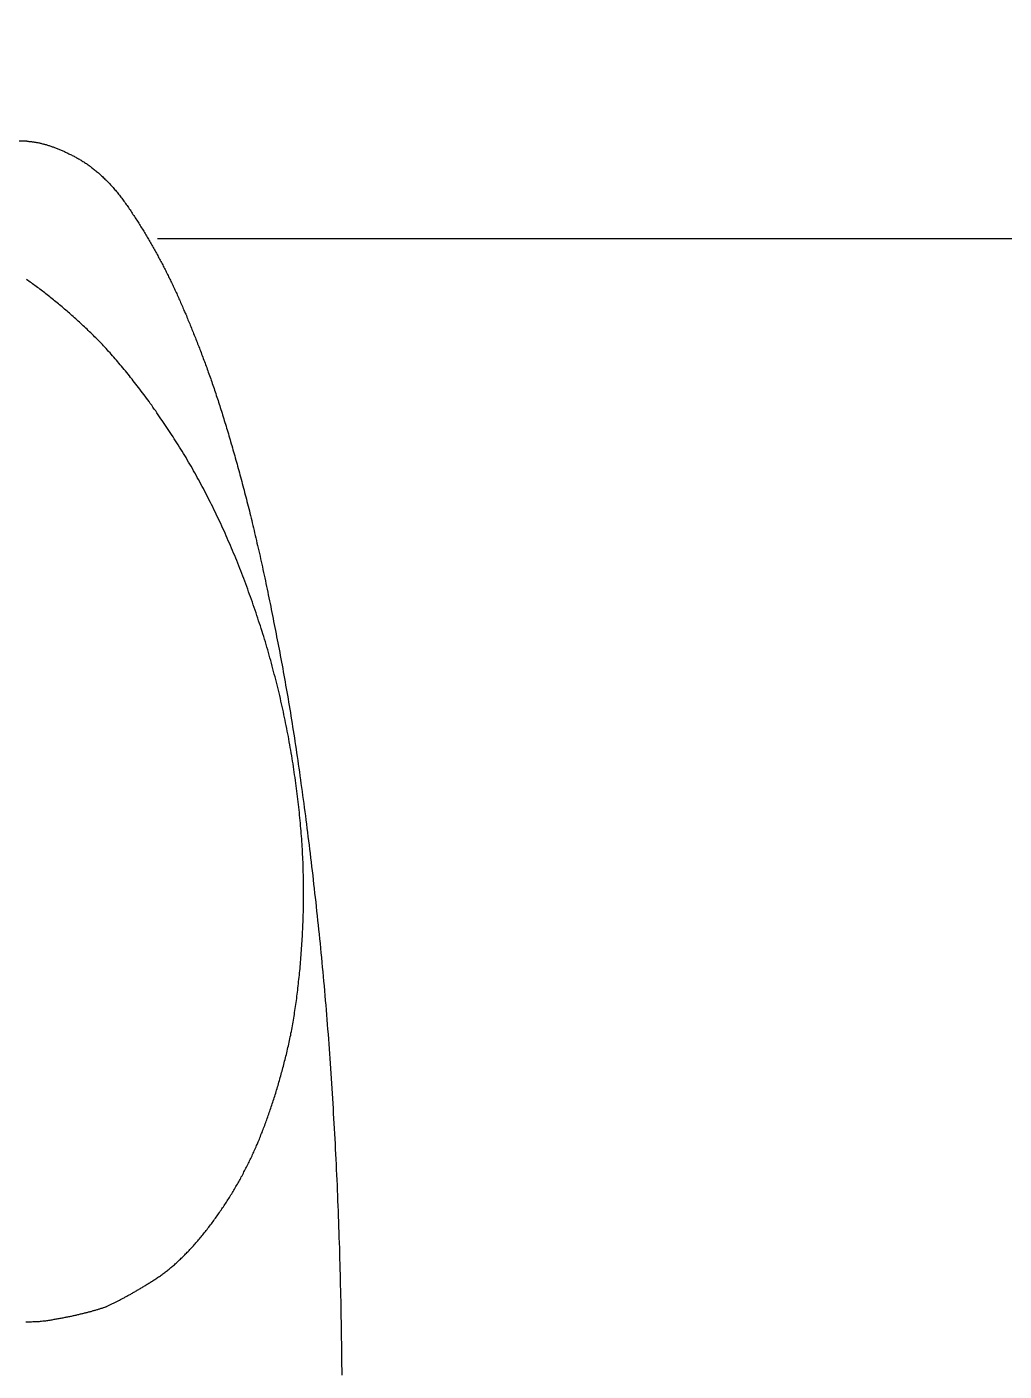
# Model space of a CAD drawing. Extents: x -120222 to -41942, y -19134 to 30932.
# Drawn here: x -78464.95 to -78454.91, y 10662.59 to 10676.39 of the extents above; entities that cross this region are included whole.
import ezdxf

# ---------------------------------------------------------------- set-up
doc = ezdxf.new("R2010")
doc.units = 0
doc.header["$LTSCALE"] = 150
doc.header["$MEASUREMENT"] = 0
doc.layers.get('0').update_dxf_attribs({"linetype": 'CONTINUOUS'})
doc.layers.add('____-568', color=7, linetype='CONTINUOUS')
doc.styles.get("Standard").update_dxf_attribs({"font": 'txt', "bigfont": 'BIGFONT.SHX'})

# ---------------------------------------------------------------- blocks, each defined once
blk = doc.blocks.new('____-179')
at = {"color": 1, "linetype": 'Continuous'}
blk.add_circle((-84873.558, 6111.519), 40, dxfattribs=at)
at = {"color": 0, "flags": 1}
for tag in ['FMK_ELEC60HZ_LPG_NOTICE', 'FMK_ELEC50HZ_GAS_NOTICE', 'FMK_FACILITY_SYMBOL']:
    blk.add_attdef(tag, (-84933.558, 6051.519), '', height=0.18, dxfattribs=at)
blk = doc.blocks.new('____-182')
at = {"color": 1, "linetype": 'Continuous'}
for p, q in [((-84900.053, 6126.519), (-84907.298, 6126.519)), ((-84898.71, 6125.519), (-84882.796, 6125.519))]:
    blk.add_line(p, q, dxfattribs=at)
at = {"color": 1, "linetype": 'Continuous', "flags": 128}
for points in [[(-84900.053, 6126.519), (-84900.047, 6126.518), (-84900.04, 6126.518), (-84900.033, 6126.517), (-84900.026, 6126.517), (-84900.019, 6126.516), (-84900.012, 6126.515), (-84900.005, 6126.514), (-84899.998, 6126.513), (-84899.99, 6126.512), (-84899.983, 6126.511), (-84899.976, 6126.51), (-84899.969, 6126.509), (-84899.962, 6126.508), (-84899.954, 6126.506), (-84899.947, 6126.505), (-84899.94, 6126.504), (-84899.932, 6126.502), (-84899.925, 6126.5), (-84899.917, 6126.499), (-84899.91, 6126.497), (-84899.902, 6126.495), (-84899.894, 6126.493), (-84899.887, 6126.491), (-84899.879, 6126.489), (-84899.871, 6126.487), (-84899.864, 6126.485), (-84899.856, 6126.483), (-84899.848, 6126.48), (-84899.84, 6126.478), (-84899.832, 6126.475), (-84899.824, 6126.473), (-84899.816, 6126.47), (-84899.808, 6126.467), (-84899.8, 6126.465), (-84899.792, 6126.462), (-84899.784, 6126.459), (-84899.776, 6126.456), (-84899.768, 6126.453), (-84899.759, 6126.45), (-84899.751, 6126.447), (-84899.743, 6126.443), (-84899.734, 6126.44), (-84899.726, 6126.437), (-84899.718, 6126.433), (-84899.709, 6126.429), (-84899.701, 6126.426), (-84899.692, 6126.422), (-84899.684, 6126.418), (-84899.675, 6126.415), (-84899.666, 6126.411), (-84899.658, 6126.407), (-84899.649, 6126.403), (-84899.64, 6126.399), (-84899.631, 6126.394), (-84899.623, 6126.39), (-84899.614, 6126.386), (-84899.605, 6126.381), (-84899.596, 6126.377), (-84899.587, 6126.372), (-84899.578, 6126.368), (-84899.569, 6126.363), (-84899.56, 6126.358), (-84899.551, 6126.353), (-84899.542, 6126.349), (-84899.532, 6126.344), (-84899.523, 6126.338), (-84899.514, 6126.333), (-84899.505, 6126.328), (-84899.496, 6126.323), (-84899.487, 6126.317), (-84899.478, 6126.311), (-84899.469, 6126.306), (-84899.46, 6126.3), (-84899.451, 6126.294), (-84899.442, 6126.288), (-84899.433, 6126.282), (-84899.424, 6126.276), (-84899.415, 6126.269), (-84899.406, 6126.263), (-84899.398, 6126.257), (-84899.389, 6126.25), (-84899.38, 6126.243), (-84899.371, 6126.236), (-84899.363, 6126.229), (-84899.354, 6126.222), (-84899.345, 6126.215), (-84899.337, 6126.208), (-84899.328, 6126.201), (-84899.319, 6126.193), (-84899.311, 6126.186), (-84899.302, 6126.178), (-84899.294, 6126.17), (-84899.285, 6126.163), (-84899.277, 6126.155), (-84899.268, 6126.147), (-84899.26, 6126.139), (-84899.251, 6126.13), (-84899.243, 6126.122), (-84899.234, 6126.114), (-84899.226, 6126.105), (-84899.218, 6126.096), (-84899.209, 6126.088), (-84899.201, 6126.079), (-84899.193, 6126.07), (-84899.185, 6126.061), (-84899.176, 6126.052), (-84899.168, 6126.042), (-84899.16, 6126.033), (-84899.152, 6126.023), (-84899.144, 6126.014), (-84899.136, 6126.004), (-84899.127, 6125.995), (-84899.119, 6125.985), (-84899.111, 6125.975), (-84899.103, 6125.965), (-84899.095, 6125.954), (-84899.087, 6125.944), (-84899.079, 6125.934), (-84899.071, 6125.923), (-84899.064, 6125.913), (-84899.056, 6125.902), (-84899.048, 6125.891), (-84899.04, 6125.88), (-84899.032, 6125.869), (-84899.024, 6125.858), (-84899.017, 6125.847), (-84899.009, 6125.836), (-84899.001, 6125.824), (-84898.993, 6125.813), (-84898.986, 6125.802), (-84898.978, 6125.79), (-84898.97, 6125.779), (-84898.963, 6125.767), (-84898.955, 6125.756), (-84898.948, 6125.744), (-84898.94, 6125.732), (-84898.933, 6125.721), (-84898.925, 6125.709), (-84898.918, 6125.698), (-84898.911, 6125.686), (-84898.903, 6125.675), (-84898.896, 6125.663), (-84898.889, 6125.651), (-84898.881, 6125.64), (-84898.874, 6125.628), (-84898.867, 6125.616), (-84898.86, 6125.605), (-84898.853, 6125.593), (-84898.846, 6125.581), (-84898.838, 6125.57), (-84898.831, 6125.558), (-84898.824, 6125.546), (-84898.817, 6125.534), (-84898.81, 6125.523), (-84898.803, 6125.511), (-84898.797, 6125.499), (-84898.79, 6125.487), (-84898.783, 6125.475), (-84898.776, 6125.464), (-84898.769, 6125.452), (-84898.762, 6125.44), (-84898.756, 6125.428), (-84898.749, 6125.416), (-84898.742, 6125.404), (-84898.736, 6125.392), (-84898.729, 6125.38), (-84898.722, 6125.368), (-84898.716, 6125.356), (-84898.709, 6125.344), (-84898.703, 6125.332), (-84898.696, 6125.32), (-84898.69, 6125.308), (-84898.683, 6125.296), (-84898.677, 6125.284), (-84898.671, 6125.272), (-84898.664, 6125.26), (-84898.658, 6125.248), (-84898.652, 6125.236), (-84898.646, 6125.224), (-84898.639, 6125.212), (-84898.633, 6125.2), (-84898.627, 6125.188), (-84898.621, 6125.176), (-84898.615, 6125.163), (-84898.609, 6125.151), (-84898.603, 6125.139), (-84898.597, 6125.127), (-84898.591, 6125.115), (-84898.585, 6125.102), (-84898.579, 6125.09), (-84898.573, 6125.078), (-84898.567, 6125.066), (-84898.561, 6125.053), (-84898.555, 6125.041), (-84898.549, 6125.029), (-84898.544, 6125.016), (-84898.538, 6125.003), (-84898.532, 6124.991), (-84898.526, 6124.978), (-84898.52, 6124.966), (-84898.514, 6124.953), (-84898.509, 6124.94), (-84898.503, 6124.927), (-84898.497, 6124.914), (-84898.491, 6124.901), (-84898.485, 6124.888), (-84898.479, 6124.875), (-84898.474, 6124.862), (-84898.468, 6124.849), (-84898.462, 6124.835), (-84898.456, 6124.822), (-84898.45, 6124.808), (-84898.444, 6124.795), (-84898.439, 6124.781), (-84898.433, 6124.768), (-84898.427, 6124.754), (-84898.421, 6124.741), (-84898.415, 6124.727), (-84898.409, 6124.713), (-84898.404, 6124.699), (-84898.398, 6124.685), (-84898.392, 6124.671), (-84898.386, 6124.657), (-84898.38, 6124.643), (-84898.374, 6124.629), (-84898.369, 6124.615), (-84898.363, 6124.6), (-84898.357, 6124.586), (-84898.351, 6124.572), (-84898.345, 6124.557), (-84898.34, 6124.543), (-84898.334, 6124.528), (-84898.328, 6124.513), (-84898.322, 6124.499), (-84898.316, 6124.484), (-84898.31, 6124.469), (-84898.305, 6124.454), (-84898.299, 6124.439), (-84898.293, 6124.424), (-84898.287, 6124.409), (-84898.281, 6124.394), (-84898.276, 6124.379), (-84898.27, 6124.364), (-84898.264, 6124.349), (-84898.258, 6124.333), (-84898.252, 6124.318), (-84898.247, 6124.302), (-84898.241, 6124.287), (-84898.235, 6124.271), (-84898.229, 6124.256), (-84898.223, 6124.24), (-84898.218, 6124.224), (-84898.212, 6124.208), (-84898.206, 6124.193), (-84898.2, 6124.177), (-84898.194, 6124.161), (-84898.189, 6124.145), (-84898.183, 6124.129), (-84898.177, 6124.112), (-84898.171, 6124.096), (-84898.165, 6124.079), (-84898.16, 6124.063), (-84898.154, 6124.046), (-84898.148, 6124.029), (-84898.142, 6124.012), (-84898.136, 6123.995), (-84898.13, 6123.978), (-84898.125, 6123.961), (-84898.119, 6123.943), (-84898.113, 6123.926), (-84898.107, 6123.908), (-84898.101, 6123.891), (-84898.095, 6123.873), (-84898.089, 6123.855), (-84898.084, 6123.837), (-84898.078, 6123.819), (-84898.072, 6123.8), (-84898.066, 6123.782), (-84898.06, 6123.764), (-84898.054, 6123.745), (-84898.048, 6123.726), (-84898.042, 6123.707), (-84898.037, 6123.689), (-84898.031, 6123.669), (-84898.025, 6123.65), (-84898.019, 6123.631), (-84898.013, 6123.612), (-84898.007, 6123.592), (-84898.001, 6123.573), (-84897.995, 6123.553), (-84897.989, 6123.533), (-84897.983, 6123.513), (-84897.977, 6123.493), (-84897.972, 6123.473), (-84897.966, 6123.453), (-84897.96, 6123.433), (-84897.954, 6123.412), (-84897.948, 6123.392), (-84897.942, 6123.371), (-84897.936, 6123.35), (-84897.93, 6123.329), (-84897.924, 6123.308), (-84897.918, 6123.287), (-84897.912, 6123.266), (-84897.906, 6123.244), (-84897.9, 6123.223), (-84897.894, 6123.201), (-84897.888, 6123.18), (-84897.882, 6123.158), (-84897.876, 6123.136), (-84897.87, 6123.114), (-84897.864, 6123.092), (-84897.858, 6123.07), (-84897.852, 6123.047), (-84897.846, 6123.025), (-84897.84, 6123.002), (-84897.834, 6122.98), (-84897.828, 6122.957), (-84897.822, 6122.934), (-84897.816, 6122.911), (-84897.81, 6122.888), (-84897.804, 6122.865), (-84897.798, 6122.841), (-84897.792, 6122.818), (-84897.786, 6122.794), (-84897.78, 6122.77), (-84897.774, 6122.746), (-84897.767, 6122.722), (-84897.761, 6122.697), (-84897.755, 6122.673), (-84897.749, 6122.648), (-84897.743, 6122.623), (-84897.737, 6122.598), (-84897.731, 6122.573), (-84897.725, 6122.547), (-84897.719, 6122.522), (-84897.713, 6122.496), (-84897.707, 6122.47), (-84897.701, 6122.444), (-84897.695, 6122.418), (-84897.689, 6122.391), (-84897.683, 6122.365), (-84897.676, 6122.338), (-84897.67, 6122.311), (-84897.664, 6122.284), (-84897.658, 6122.257), (-84897.652, 6122.23), (-84897.646, 6122.202), (-84897.64, 6122.174), (-84897.634, 6122.147), (-84897.628, 6122.119), (-84897.622, 6122.09), (-84897.615, 6122.062), (-84897.609, 6122.034), (-84897.603, 6122.005), (-84897.597, 6121.976), (-84897.591, 6121.947), (-84897.585, 6121.918), (-84897.579, 6121.889), (-84897.573, 6121.859), (-84897.567, 6121.83), (-84897.56, 6121.8), (-84897.554, 6121.77), (-84897.548, 6121.74), (-84897.542, 6121.709), (-84897.536, 6121.679), (-84897.53, 6121.648), (-84897.524, 6121.618), (-84897.518, 6121.587), (-84897.511, 6121.556), (-84897.505, 6121.524), (-84897.499, 6121.493), (-84897.493, 6121.461), (-84897.487, 6121.43), (-84897.481, 6121.398), (-84897.474, 6121.366), (-84897.468, 6121.333), (-84897.462, 6121.301), (-84897.456, 6121.268), (-84897.45, 6121.236), (-84897.444, 6121.203), (-84897.438, 6121.17), (-84897.431, 6121.136), (-84897.425, 6121.103), (-84897.419, 6121.07), (-84897.413, 6121.036), (-84897.407, 6121.002), (-84897.401, 6120.968), (-84897.395, 6120.933), (-84897.388, 6120.898), (-84897.382, 6120.864), (-84897.376, 6120.828), (-84897.37, 6120.793), (-84897.364, 6120.758), (-84897.358, 6120.722), (-84897.352, 6120.686), (-84897.346, 6120.65), (-84897.34, 6120.613), (-84897.335, 6120.577), (-84897.329, 6120.54), (-84897.323, 6120.503), (-84897.317, 6120.466), (-84897.311, 6120.428), (-84897.305, 6120.39), (-84897.299, 6120.353), (-84897.294, 6120.314), (-84897.288, 6120.276), (-84897.282, 6120.238), (-84897.276, 6120.199), (-84897.271, 6120.16), (-84897.265, 6120.12), (-84897.259, 6120.081), (-84897.254, 6120.041), (-84897.248, 6120.002), (-84897.242, 6119.961), (-84897.237, 6119.921), (-84897.231, 6119.881), (-84897.225, 6119.84), (-84897.22, 6119.799), (-84897.214, 6119.758), (-84897.209, 6119.716), (-84897.203, 6119.675), (-84897.198, 6119.633), (-84897.192, 6119.591), (-84897.187, 6119.549), (-84897.181, 6119.506), (-84897.176, 6119.463), (-84897.171, 6119.421), (-84897.165, 6119.377), (-84897.16, 6119.334), (-84897.154, 6119.29), (-84897.149, 6119.247), (-84897.144, 6119.203), (-84897.138, 6119.158), (-84897.133, 6119.114), (-84897.128, 6119.069), (-84897.123, 6119.025), (-84897.117, 6118.979), (-84897.112, 6118.934), (-84897.107, 6118.889), (-84897.102, 6118.843), (-84897.097, 6118.797), (-84897.091, 6118.751), (-84897.086, 6118.704), (-84897.081, 6118.658), (-84897.076, 6118.611), (-84897.071, 6118.564), (-84897.066, 6118.517), (-84897.061, 6118.469), (-84897.056, 6118.422), (-84897.051, 6118.374), (-84897.046, 6118.326), (-84897.041, 6118.278), (-84897.037, 6118.23), (-84897.032, 6118.182), (-84897.027, 6118.134), (-84897.023, 6118.086), (-84897.018, 6118.037), (-84897.013, 6117.989), (-84897.009, 6117.94), (-84897.005, 6117.892), (-84897, 6117.843), (-84896.996, 6117.794), (-84896.992, 6117.745), (-84896.987, 6117.695), (-84896.983, 6117.646), (-84896.979, 6117.597), (-84896.975, 6117.547), (-84896.971, 6117.498), (-84896.967, 6117.448), (-84896.963, 6117.398), (-84896.959, 6117.348), (-84896.956, 6117.298), (-84896.952, 6117.248), (-84896.948, 6117.198), (-84896.944, 6117.147), (-84896.941, 6117.097), (-84896.937, 6117.046), (-84896.934, 6116.995), (-84896.93, 6116.944), (-84896.927, 6116.894), (-84896.924, 6116.843), (-84896.92, 6116.791), (-84896.917, 6116.74), (-84896.914, 6116.689), (-84896.911, 6116.637), (-84896.908, 6116.586), (-84896.905, 6116.534), (-84896.902, 6116.482), (-84896.899, 6116.43), (-84896.896, 6116.378), (-84896.893, 6116.326), (-84896.89, 6116.274), (-84896.887, 6116.221), (-84896.885, 6116.169), (-84896.882, 6116.116), (-84896.879, 6116.064), (-84896.877, 6116.011), (-84896.874, 6115.958), (-84896.872, 6115.905), (-84896.87, 6115.852), (-84896.867, 6115.798), (-84896.865, 6115.745), (-84896.863, 6115.692), (-84896.861, 6115.638), (-84896.858, 6115.584), (-84896.856, 6115.53), (-84896.854, 6115.477), (-84896.852, 6115.423), (-84896.851, 6115.368), (-84896.849, 6115.314), (-84896.847, 6115.26), (-84896.845, 6115.205), (-84896.843, 6115.151), (-84896.842, 6115.097), (-84896.84, 6115.042), (-84896.839, 6114.988), (-84896.837, 6114.933), (-84896.836, 6114.879), (-84896.834, 6114.825), (-84896.833, 6114.77), (-84896.832, 6114.716), (-84896.83, 6114.661), (-84896.829, 6114.607), (-84896.828, 6114.553), (-84896.827, 6114.498), (-84896.826, 6114.444), (-84896.825, 6114.389), (-84896.824, 6114.335), (-84896.824, 6114.281), (-84896.823, 6114.226), (-84896.822, 6114.172), (-84896.821, 6114.117), (-84896.821, 6114.063), (-84896.82, 6114.008), (-84896.82, 6113.954), (-84896.819, 6113.9), (-84896.819, 6113.845)], [(-84900.063, 6114.395), (-84900.052, 6114.395), (-84900.04, 6114.395), (-84900.028, 6114.395), (-84900.016, 6114.395), (-84900.005, 6114.395), (-84899.993, 6114.396), (-84899.982, 6114.396), (-84899.97, 6114.397), (-84899.959, 6114.397), (-84899.947, 6114.398), (-84899.936, 6114.399), (-84899.925, 6114.399), (-84899.914, 6114.4), (-84899.902, 6114.401), (-84899.891, 6114.403), (-84899.88, 6114.404), (-84899.869, 6114.405), (-84899.858, 6114.406), (-84899.847, 6114.408), (-84899.837, 6114.409), (-84899.826, 6114.411), (-84899.815, 6114.413), (-84899.804, 6114.414), (-84899.794, 6114.416), (-84899.783, 6114.418), (-84899.773, 6114.42), (-84899.762, 6114.422), (-84899.752, 6114.424), (-84899.742, 6114.425), (-84899.731, 6114.427), (-84899.721, 6114.429), (-84899.711, 6114.431), (-84899.701, 6114.433), (-84899.691, 6114.435), (-84899.681, 6114.437), (-84899.671, 6114.439), (-84899.661, 6114.441), (-84899.651, 6114.443), (-84899.642, 6114.444), (-84899.632, 6114.446), (-84899.622, 6114.448), (-84899.613, 6114.45), (-84899.603, 6114.452), (-84899.594, 6114.454), (-84899.585, 6114.456), (-84899.575, 6114.458), (-84899.566, 6114.46), (-84899.557, 6114.462), (-84899.548, 6114.464), (-84899.539, 6114.466), (-84899.53, 6114.468), (-84899.521, 6114.47), (-84899.512, 6114.473), (-84899.503, 6114.475), (-84899.494, 6114.477), (-84899.486, 6114.479), (-84899.477, 6114.481), (-84899.469, 6114.483), (-84899.46, 6114.485), (-84899.452, 6114.487), (-84899.443, 6114.489), (-84899.435, 6114.491), (-84899.427, 6114.494), (-84899.419, 6114.496), (-84899.41, 6114.498), (-84899.402, 6114.5), (-84899.394, 6114.502), (-84899.386, 6114.504), (-84899.378, 6114.507), (-84899.371, 6114.509), (-84899.363, 6114.511), (-84899.355, 6114.513), (-84899.348, 6114.515), (-84899.34, 6114.518), (-84899.332, 6114.52), (-84899.325, 6114.522), (-84899.318, 6114.524), (-84899.31, 6114.527), (-84899.303, 6114.529), (-84899.296, 6114.531), (-84899.289, 6114.534), (-84899.281, 6114.536), (-84899.274, 6114.538), (-84899.267, 6114.54), (-84899.261, 6114.543), (-84899.254, 6114.545), (-84899.247, 6114.547), (-84899.247, 6114.547), (-84899.247, 6114.547), (-84899.247, 6114.547), (-84899.24, 6114.55), (-84899.234, 6114.553), (-84899.227, 6114.556), (-84899.22, 6114.559), (-84899.214, 6114.562), (-84899.207, 6114.565), (-84899.2, 6114.569), (-84899.193, 6114.572), (-84899.186, 6114.575), (-84899.179, 6114.578), (-84899.172, 6114.582), (-84899.165, 6114.585), (-84899.158, 6114.589), (-84899.151, 6114.592), (-84899.144, 6114.596), (-84899.137, 6114.599), (-84899.13, 6114.603), (-84899.122, 6114.606), (-84899.115, 6114.61), (-84899.108, 6114.614), (-84899.1, 6114.618), (-84899.093, 6114.622), (-84899.086, 6114.626), (-84899.078, 6114.629), (-84899.071, 6114.633), (-84899.063, 6114.637), (-84899.055, 6114.642), (-84899.048, 6114.646), (-84899.04, 6114.65), (-84899.032, 6114.654), (-84899.025, 6114.658), (-84899.017, 6114.663), (-84899.009, 6114.667), (-84899.001, 6114.671), (-84898.993, 6114.676), (-84898.985, 6114.68), (-84898.977, 6114.685), (-84898.969, 6114.689), (-84898.961, 6114.694), (-84898.953, 6114.699), (-84898.945, 6114.703), (-84898.937, 6114.708), (-84898.928, 6114.713), (-84898.92, 6114.718), (-84898.912, 6114.723), (-84898.903, 6114.728), (-84898.895, 6114.733), (-84898.886, 6114.738), (-84898.878, 6114.743), (-84898.869, 6114.748), (-84898.861, 6114.753), (-84898.852, 6114.758), (-84898.844, 6114.764), (-84898.835, 6114.769), (-84898.826, 6114.774), (-84898.818, 6114.78), (-84898.809, 6114.785), (-84898.8, 6114.791), (-84898.791, 6114.796), (-84898.782, 6114.802), (-84898.773, 6114.807), (-84898.764, 6114.813), (-84898.755, 6114.819), (-84898.746, 6114.825), (-84898.737, 6114.83), (-84898.728, 6114.836), (-84898.719, 6114.842), (-84898.71, 6114.848), (-84898.701, 6114.855), (-84898.692, 6114.861), (-84898.682, 6114.867), (-84898.673, 6114.874), (-84898.664, 6114.88), (-84898.655, 6114.887), (-84898.646, 6114.894), (-84898.637, 6114.9), (-84898.628, 6114.907), (-84898.619, 6114.914), (-84898.61, 6114.921), (-84898.601, 6114.929), (-84898.592, 6114.936), (-84898.583, 6114.943), (-84898.574, 6114.951), (-84898.565, 6114.958), (-84898.556, 6114.966), (-84898.547, 6114.973), (-84898.538, 6114.981), (-84898.529, 6114.989), (-84898.52, 6114.997), (-84898.511, 6115.005), (-84898.503, 6115.013), (-84898.494, 6115.022), (-84898.485, 6115.03), (-84898.476, 6115.038), (-84898.467, 6115.047), (-84898.458, 6115.055), (-84898.449, 6115.064), (-84898.44, 6115.073), (-84898.431, 6115.082), (-84898.422, 6115.091), (-84898.413, 6115.1), (-84898.405, 6115.109), (-84898.396, 6115.118), (-84898.387, 6115.127), (-84898.378, 6115.137), (-84898.369, 6115.146), (-84898.36, 6115.156), (-84898.351, 6115.165), (-84898.343, 6115.175), (-84898.334, 6115.185), (-84898.325, 6115.195), (-84898.316, 6115.205), (-84898.307, 6115.215), (-84898.298, 6115.225), (-84898.29, 6115.236), (-84898.281, 6115.246), (-84898.272, 6115.256), (-84898.263, 6115.267), (-84898.255, 6115.278), (-84898.246, 6115.288), (-84898.237, 6115.299), (-84898.228, 6115.31), (-84898.219, 6115.321), (-84898.211, 6115.332), (-84898.202, 6115.343), (-84898.193, 6115.355), (-84898.184, 6115.366), (-84898.176, 6115.377), (-84898.167, 6115.389), (-84898.158, 6115.4), (-84898.15, 6115.412), (-84898.141, 6115.424), (-84898.133, 6115.435), (-84898.124, 6115.447), (-84898.116, 6115.458), (-84898.107, 6115.47), (-84898.099, 6115.482), (-84898.091, 6115.494), (-84898.083, 6115.505), (-84898.074, 6115.517), (-84898.066, 6115.529), (-84898.058, 6115.541), (-84898.05, 6115.553), (-84898.042, 6115.564), (-84898.034, 6115.576), (-84898.026, 6115.588), (-84898.018, 6115.6), (-84898.01, 6115.612), (-84898.003, 6115.624), (-84897.995, 6115.636), (-84897.987, 6115.648), (-84897.979, 6115.66), (-84897.972, 6115.672), (-84897.964, 6115.685), (-84897.957, 6115.697), (-84897.949, 6115.709), (-84897.942, 6115.721), (-84897.935, 6115.733), (-84897.927, 6115.746), (-84897.92, 6115.758), (-84897.913, 6115.77), (-84897.905, 6115.783), (-84897.898, 6115.795), (-84897.891, 6115.807), (-84897.884, 6115.82), (-84897.877, 6115.832), (-84897.87, 6115.845), (-84897.863, 6115.857), (-84897.856, 6115.87), (-84897.85, 6115.882), (-84897.843, 6115.895), (-84897.836, 6115.907), (-84897.829, 6115.92), (-84897.823, 6115.933), (-84897.816, 6115.945), (-84897.809, 6115.958), (-84897.803, 6115.971), (-84897.796, 6115.983), (-84897.79, 6115.996), (-84897.784, 6116.009), (-84897.777, 6116.022), (-84897.771, 6116.035), (-84897.765, 6116.047), (-84897.759, 6116.06), (-84897.753, 6116.073), (-84897.746, 6116.086), (-84897.74, 6116.099), (-84897.734, 6116.112), (-84897.728, 6116.125), (-84897.722, 6116.138), (-84897.717, 6116.151), (-84897.711, 6116.164), (-84897.705, 6116.178), (-84897.699, 6116.191), (-84897.693, 6116.204), (-84897.688, 6116.217), (-84897.682, 6116.231), (-84897.676, 6116.244), (-84897.671, 6116.258), (-84897.665, 6116.271), (-84897.659, 6116.285), (-84897.654, 6116.299), (-84897.648, 6116.313), (-84897.643, 6116.327), (-84897.637, 6116.34), (-84897.632, 6116.354), (-84897.626, 6116.369), (-84897.621, 6116.383), (-84897.615, 6116.397), (-84897.61, 6116.411), (-84897.605, 6116.426), (-84897.599, 6116.44), (-84897.594, 6116.454), (-84897.589, 6116.469), (-84897.583, 6116.484), (-84897.578, 6116.498), (-84897.573, 6116.513), (-84897.568, 6116.528), (-84897.563, 6116.543), (-84897.557, 6116.558), (-84897.552, 6116.573), (-84897.547, 6116.588), (-84897.542, 6116.603), (-84897.537, 6116.618), (-84897.532, 6116.633), (-84897.527, 6116.649), (-84897.522, 6116.664), (-84897.517, 6116.68), (-84897.512, 6116.695), (-84897.507, 6116.711), (-84897.502, 6116.726), (-84897.497, 6116.742), (-84897.493, 6116.758), (-84897.488, 6116.774), (-84897.483, 6116.79), (-84897.478, 6116.806), (-84897.473, 6116.822), (-84897.469, 6116.838), (-84897.464, 6116.854), (-84897.459, 6116.871), (-84897.455, 6116.887), (-84897.45, 6116.903), (-84897.445, 6116.92), (-84897.441, 6116.936), (-84897.436, 6116.953), (-84897.432, 6116.97), (-84897.427, 6116.986), (-84897.423, 6117.003), (-84897.418, 6117.02), (-84897.414, 6117.037), (-84897.409, 6117.054), (-84897.405, 6117.071), (-84897.4, 6117.088), (-84897.396, 6117.106), (-84897.392, 6117.123), (-84897.387, 6117.14), (-84897.383, 6117.158), (-84897.379, 6117.175), (-84897.375, 6117.193), (-84897.371, 6117.211), (-84897.367, 6117.229), (-84897.363, 6117.247), (-84897.359, 6117.265), (-84897.355, 6117.283), (-84897.351, 6117.302), (-84897.347, 6117.32), (-84897.343, 6117.339), (-84897.34, 6117.357), (-84897.336, 6117.376), (-84897.332, 6117.395), (-84897.329, 6117.415), (-84897.325, 6117.434), (-84897.322, 6117.453), (-84897.318, 6117.473), (-84897.315, 6117.492), (-84897.312, 6117.512), (-84897.308, 6117.532), (-84897.305, 6117.552), (-84897.302, 6117.572), (-84897.299, 6117.592), (-84897.296, 6117.612), (-84897.293, 6117.633), (-84897.29, 6117.653), (-84897.287, 6117.674), (-84897.284, 6117.695), (-84897.281, 6117.716), (-84897.279, 6117.737), (-84897.276, 6117.758), (-84897.273, 6117.779), (-84897.271, 6117.801), (-84897.268, 6117.822), (-84897.265, 6117.844), (-84897.263, 6117.866), (-84897.261, 6117.888), (-84897.258, 6117.91), (-84897.256, 6117.932), (-84897.254, 6117.954), (-84897.252, 6117.977), (-84897.249, 6117.999), (-84897.247, 6118.022), (-84897.245, 6118.044), (-84897.243, 6118.067), (-84897.241, 6118.09), (-84897.239, 6118.113), (-84897.238, 6118.137), (-84897.236, 6118.16), (-84897.234, 6118.183), (-84897.232, 6118.207), (-84897.231, 6118.231), (-84897.229, 6118.255), (-84897.228, 6118.278), (-84897.226, 6118.303), (-84897.225, 6118.327), (-84897.223, 6118.351), (-84897.222, 6118.375), (-84897.221, 6118.4), (-84897.219, 6118.425), (-84897.218, 6118.449), (-84897.217, 6118.474), (-84897.216, 6118.499), (-84897.215, 6118.525), (-84897.214, 6118.55), (-84897.213, 6118.575), (-84897.212, 6118.6), (-84897.212, 6118.626), (-84897.211, 6118.651), (-84897.211, 6118.676), (-84897.21, 6118.702), (-84897.21, 6118.727), (-84897.21, 6118.753), (-84897.21, 6118.778), (-84897.21, 6118.804), (-84897.21, 6118.83), (-84897.21, 6118.856), (-84897.21, 6118.881), (-84897.21, 6118.907), (-84897.211, 6118.933), (-84897.211, 6118.959), (-84897.212, 6118.985), (-84897.213, 6119.011), (-84897.213, 6119.037), (-84897.214, 6119.064), (-84897.215, 6119.09), (-84897.216, 6119.116), (-84897.217, 6119.142), (-84897.219, 6119.169), (-84897.22, 6119.195), (-84897.221, 6119.222), (-84897.223, 6119.248), (-84897.225, 6119.275), (-84897.226, 6119.301), (-84897.228, 6119.328), (-84897.23, 6119.355), (-84897.232, 6119.381), (-84897.234, 6119.408), (-84897.236, 6119.435), (-84897.238, 6119.462), (-84897.241, 6119.489), (-84897.243, 6119.516), (-84897.245, 6119.543), (-84897.248, 6119.57), (-84897.251, 6119.597), (-84897.253, 6119.625), (-84897.256, 6119.652), (-84897.259, 6119.679), (-84897.262, 6119.706), (-84897.265, 6119.734), (-84897.269, 6119.761), (-84897.272, 6119.789), (-84897.275, 6119.816), (-84897.279, 6119.844), (-84897.282, 6119.872), (-84897.286, 6119.899), (-84897.29, 6119.927), (-84897.294, 6119.955), (-84897.298, 6119.983), (-84897.302, 6120.011), (-84897.306, 6120.039), (-84897.31, 6120.067), (-84897.314, 6120.095), (-84897.319, 6120.123), (-84897.323, 6120.151), (-84897.328, 6120.179), (-84897.332, 6120.208), (-84897.337, 6120.236), (-84897.342, 6120.264), (-84897.347, 6120.292), (-84897.352, 6120.321), (-84897.357, 6120.349), (-84897.362, 6120.377), (-84897.367, 6120.405), (-84897.373, 6120.433), (-84897.378, 6120.461), (-84897.383, 6120.489), (-84897.389, 6120.517), (-84897.395, 6120.545), (-84897.4, 6120.573), (-84897.406, 6120.601), (-84897.412, 6120.629), (-84897.418, 6120.657), (-84897.424, 6120.685), (-84897.43, 6120.713), (-84897.437, 6120.741), (-84897.443, 6120.769), (-84897.449, 6120.797), (-84897.456, 6120.825), (-84897.462, 6120.852), (-84897.469, 6120.88), (-84897.476, 6120.908), (-84897.483, 6120.936), (-84897.49, 6120.963), (-84897.497, 6120.991), (-84897.504, 6121.019), (-84897.511, 6121.046), (-84897.518, 6121.074), (-84897.525, 6121.101), (-84897.533, 6121.129), (-84897.54, 6121.157), (-84897.548, 6121.184), (-84897.556, 6121.212), (-84897.563, 6121.239), (-84897.571, 6121.267), (-84897.579, 6121.294), (-84897.587, 6121.321), (-84897.595, 6121.349), (-84897.603, 6121.376), (-84897.612, 6121.403), (-84897.62, 6121.431), (-84897.628, 6121.458), (-84897.637, 6121.485), (-84897.646, 6121.513), (-84897.654, 6121.54), (-84897.663, 6121.567), (-84897.672, 6121.594), (-84897.681, 6121.621), (-84897.69, 6121.649), (-84897.699, 6121.676), (-84897.708, 6121.703), (-84897.717, 6121.73), (-84897.727, 6121.757), (-84897.736, 6121.784), (-84897.745, 6121.811), (-84897.755, 6121.838), (-84897.765, 6121.865), (-84897.775, 6121.892), (-84897.784, 6121.919), (-84897.794, 6121.946), (-84897.804, 6121.973), (-84897.814, 6121.999), (-84897.824, 6122.026), (-84897.835, 6122.053), (-84897.845, 6122.079), (-84897.855, 6122.106), (-84897.866, 6122.132), (-84897.876, 6122.158), (-84897.887, 6122.185), (-84897.897, 6122.211), (-84897.908, 6122.237), (-84897.918, 6122.263), (-84897.929, 6122.288), (-84897.94, 6122.314), (-84897.951, 6122.34), (-84897.962, 6122.365), (-84897.972, 6122.391), (-84897.984, 6122.416), (-84897.995, 6122.441), (-84898.006, 6122.467), (-84898.017, 6122.492), (-84898.028, 6122.517), (-84898.039, 6122.542), (-84898.051, 6122.566), (-84898.062, 6122.591), (-84898.074, 6122.616), (-84898.085, 6122.64), (-84898.097, 6122.665), (-84898.108, 6122.689), (-84898.12, 6122.713), (-84898.132, 6122.737), (-84898.144, 6122.762), (-84898.156, 6122.786), (-84898.167, 6122.809), (-84898.179, 6122.833), (-84898.192, 6122.857), (-84898.204, 6122.881), (-84898.216, 6122.904), (-84898.228, 6122.928), (-84898.24, 6122.951), (-84898.253, 6122.974), (-84898.265, 6122.997), (-84898.278, 6123.021), (-84898.29, 6123.044), (-84898.303, 6123.066), (-84898.315, 6123.089), (-84898.328, 6123.112), (-84898.341, 6123.135), (-84898.353, 6123.157), (-84898.366, 6123.18), (-84898.379, 6123.202), (-84898.392, 6123.224), (-84898.405, 6123.246), (-84898.418, 6123.269), (-84898.431, 6123.291), (-84898.445, 6123.312), (-84898.458, 6123.334), (-84898.471, 6123.356), (-84898.485, 6123.378), (-84898.498, 6123.399), (-84898.512, 6123.421), (-84898.525, 6123.442), (-84898.539, 6123.463), (-84898.552, 6123.484), (-84898.566, 6123.505), (-84898.58, 6123.526), (-84898.594, 6123.547), (-84898.607, 6123.568), (-84898.621, 6123.589), (-84898.635, 6123.609), (-84898.649, 6123.629), (-84898.662, 6123.649), (-84898.676, 6123.669), (-84898.69, 6123.689), (-84898.703, 6123.709), (-84898.717, 6123.729), (-84898.73, 6123.748), (-84898.744, 6123.768), (-84898.758, 6123.787), (-84898.771, 6123.806), (-84898.785, 6123.825), (-84898.798, 6123.844), (-84898.812, 6123.862), (-84898.825, 6123.881), (-84898.839, 6123.899), (-84898.852, 6123.917), (-84898.866, 6123.936), (-84898.879, 6123.953), (-84898.893, 6123.971), (-84898.906, 6123.989), (-84898.92, 6124.007), (-84898.933, 6124.024), (-84898.947, 6124.041), (-84898.96, 6124.059), (-84898.973, 6124.076), (-84898.987, 6124.093), (-84899, 6124.109), (-84899.014, 6124.126), (-84899.027, 6124.142), (-84899.04, 6124.159), (-84899.054, 6124.175), (-84899.067, 6124.191), (-84899.08, 6124.207), (-84899.094, 6124.223), (-84899.107, 6124.239), (-84899.12, 6124.254), (-84899.133, 6124.27), (-84899.147, 6124.285), (-84899.16, 6124.3), (-84899.173, 6124.315), (-84899.186, 6124.33), (-84899.199, 6124.345), (-84899.213, 6124.359), (-84899.226, 6124.374), (-84899.239, 6124.388), (-84899.252, 6124.402), (-84899.265, 6124.416), (-84899.278, 6124.43), (-84899.291, 6124.444), (-84899.305, 6124.458), (-84899.318, 6124.471), (-84899.331, 6124.484), (-84899.344, 6124.498), (-84899.357, 6124.511), (-84899.37, 6124.524), (-84899.383, 6124.537), (-84899.396, 6124.549), (-84899.409, 6124.562), (-84899.422, 6124.574), (-84899.435, 6124.587), (-84899.448, 6124.599), (-84899.461, 6124.611), (-84899.474, 6124.623), (-84899.487, 6124.635), (-84899.5, 6124.647), (-84899.512, 6124.659), (-84899.525, 6124.671), (-84899.538, 6124.682), (-84899.551, 6124.694), (-84899.564, 6124.706), (-84899.577, 6124.717), (-84899.59, 6124.729), (-84899.602, 6124.74), (-84899.615, 6124.751), (-84899.628, 6124.762), (-84899.641, 6124.773), (-84899.654, 6124.784), (-84899.666, 6124.795), (-84899.679, 6124.806), (-84899.692, 6124.817), (-84899.705, 6124.828), (-84899.717, 6124.839), (-84899.73, 6124.849), (-84899.743, 6124.86), (-84899.756, 6124.87), (-84899.768, 6124.88), (-84899.781, 6124.891), (-84899.794, 6124.901), (-84899.806, 6124.911), (-84899.819, 6124.921), (-84899.831, 6124.931), (-84899.844, 6124.941), (-84899.857, 6124.951), (-84899.869, 6124.96), (-84899.882, 6124.97), (-84899.894, 6124.98), (-84899.907, 6124.989), (-84899.919, 6124.999), (-84899.932, 6125.008), (-84899.945, 6125.017), (-84899.957, 6125.026), (-84899.97, 6125.036), (-84899.982, 6125.045), (-84899.995, 6125.054), (-84900.007, 6125.063), (-84900.019, 6125.071), (-84900.032, 6125.08), (-84900.044, 6125.089), (-84900.057, 6125.097)]]:
    blk.add_lwpolyline(points, dxfattribs=at)
blk = doc.blocks.new('____-186')
at = {"color": 1}
for name in ['____-179', '____-182']:
    blk.add_blockref(name, (0, 0), dxfattribs=at)

msp = doc.modelspace()

# ---------------------------------------------------------------- block references
at = {"layer": '____-568', "color": 0}
msp.add_blockref('____-186', (6435.10495, 4548.69799), dxfattribs=at)

doc.saveas('drawing.dxf')
